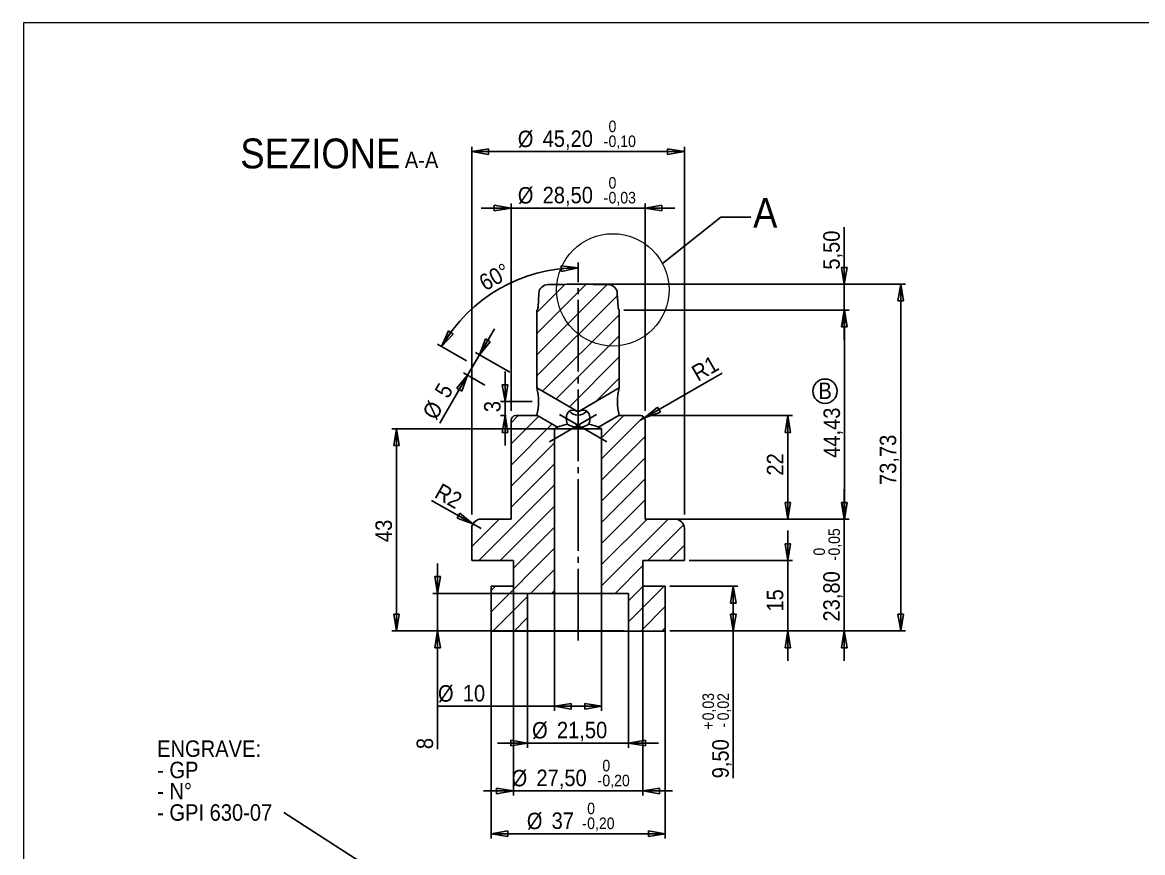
# Model space of a CAD drawing. Header units: millimetres. Extents: x 0 to 419, y -1760 to 297.
# Drawn here: x 0 to 238.1, y 120.2 to 296.8 of the extents above; entities that cross this region are included whole.
import ezdxf

# ---------------------------------------------------------------- set-up
doc = ezdxf.new("R2010")
doc.units = ezdxf.units.MM
doc.header["$PDSIZE"] = -1
doc.linetypes.add('SLD-Centro', pattern=[19.05, 15.24, -1.27, 1.27, -1.27])
doc.linetypes.add('SLD-Solido', pattern=[0])
for name, color, linetype in [('A', 1, 'SLD-Centro'), ('Q', 2, 'SLD-Solido'), ('S', 4, 'SLD-Solido')]:
    doc.layers.add(name, color=color, linetype=linetype)
doc.layers.add('D', color=3, linetype='SLD-Solido', lineweight=25)
doc.styles.add('SLDTEXTSTYLE0', font='GOTHIC.TTF', dxfattribs={"width": 0.913})
doc.styles.get("Standard").update_dxf_attribs({"font": 'GOTHIC.TTF'})
doc.dimstyles.new('SLDDIMSTYLE0', dxfattribs={"dimtxt": 0.18, "dimasz": 0.762, "dimexe": 0, "dimexo": 0.0625, "dimgap": 0, "dimtad": 0, "dimtih": 1, "dimtoh": 1, "dimdec": 0, "dimrnd": 1e-09, "dimzin": 0, "dimdsep": 46, "dimtxsty": 'Standard', "dimblk1": 'DOT', "dimblk2": 'DOT', "dimsah": 1, "dimcen": 0.09, "dimadec": 0, "dimazin": 0, "dimtfac": 0.762, "dimtdec": 0, "dimtofl": 0, "dimtmove": 0, "dimatfit": 3, "dimldrblk": 'DOT', "dimfxl": 0, "dimfrac": 2, "dimtolj": 1, "dimtzin": 0, "dimarcsym": 0})
doc.dimstyles.new('SLDDIMSTYLE1', dxfattribs={"dimtxt": 3.5, "dimasz": 3.556, "dimexe": 0, "dimexo": 0.0625, "dimgap": 0.875, "dimtad": 1, "dimrnd": 1e-09, "dimzin": 12, "dimdsep": 46, "dimtxsty": 'SLDTEXTSTYLE0', "dimblk1": 'CLOSED', "dimblk2": 'CLOSED', "dimsah": 1, "dimcen": 0.09, "dimadec": 0, "dimazin": 3, "dimtfac": 1, "dimtofl": 0, "dimtmove": 0, "dimatfit": 3, "dimldrblk": 'CLOSED', "dimfxl": 0, "dimfrac": 2, "dimtolj": 1, "dimtzin": 12, "dimarcsym": 0})
doc.dimstyles.new('SLDDIMSTYLE10', dxfattribs={"dimtxt": 3.5, "dimasz": 3.556, "dimexe": 0, "dimexo": 0.0625, "dimgap": 0.875, "dimtad": 1, "dimrnd": 1e-09, "dimzin": 12, "dimdsep": 46, "dimtxsty": 'SLDTEXTSTYLE0', "dimblk1": 'CLOSED', "dimblk2": 'CLOSED', "dimsah": 1, "dimcen": 0, "dimadec": 0, "dimazin": 3, "dimtfac": 1, "dimtofl": 0, "dimtmove": 0, "dimatfit": 3, "dimldrblk": 'CLOSED', "dimfxl": 0, "dimfrac": 2, "dimtolj": 1, "dimtzin": 12, "dimarcsym": 0})
doc.dimstyles.new('SLDDIMSTYLE11', dxfattribs={"dimtxt": 0.18, "dimasz": 3.556, "dimexe": 0, "dimexo": 0.0625, "dimgap": 0, "dimtad": 0, "dimtih": 1, "dimtoh": 1, "dimdec": 0, "dimrnd": 1e-09, "dimzin": 0, "dimdsep": 46, "dimtxsty": 'Standard', "dimblk1": 'NONE', "dimblk2": 'NONE', "dimsah": 1, "dimcen": 0.09, "dimadec": 0, "dimazin": 0, "dimtfac": 3.556, "dimtdec": 0, "dimtofl": 0, "dimtmove": 0, "dimatfit": 3, "dimldrblk": 'NONE', "dimfxl": 0, "dimfrac": 2, "dimtolj": 1, "dimtzin": 0, "dimarcsym": 0})
doc.dimstyles.new('SLDDIMSTYLE13', dxfattribs={"dimtxt": 3.5, "dimasz": 3.556, "dimexe": 0, "dimexo": 0.0625, "dimgap": 0.875, "dimtad": 1, "dimlfac": 0.2, "dimrnd": 1e-09, "dimzin": 12, "dimdsep": 46, "dimtxsty": 'SLDTEXTSTYLE0', "dimblk1": 'NONE', "dimblk2": 'NONE', "dimsah": 1, "dimcen": 0, "dimadec": 0, "dimazin": 3, "dimtfac": 1, "dimtofl": 0, "dimtmove": 0, "dimatfit": 3, "dimldrblk": 'NONE', "dimfxl": 0, "dimfrac": 2, "dimtolj": 1, "dimtzin": 12, "dimarcsym": 0})
doc.dimstyles.new('SLDDIMSTYLE2', dxfattribs={"dimtxt": 3.5, "dimasz": 3.556, "dimexe": 0, "dimexo": 0.0625, "dimgap": 0.875, "dimtad": 1, "dimrnd": 1e-09, "dimzin": 12, "dimdsep": 46, "dimtxsty": 'SLDTEXTSTYLE0', "dimblk1": 'CLOSED', "dimblk2": 'CLOSED', "dimsah": 1, "dimcen": 0.09, "dimadec": 0, "dimazin": 3, "dimtfac": 1, "dimtmove": 0, "dimatfit": 0, "dimldrblk": 'CLOSED', "dimfxl": 0, "dimfrac": 2, "dimtolj": 1, "dimtzin": 12, "dimarcsym": 0})
doc.dimstyles.new('SLDDIMSTYLE3', dxfattribs={"dimtxt": 3.5, "dimasz": 3.556, "dimexe": 0, "dimexo": 0.0625, "dimgap": 0.875, "dimtad": 1, "dimrnd": 1e-09, "dimzin": 12, "dimdsep": 46, "dimtxsty": 'SLDTEXTSTYLE0', "dimblk1": 'CLOSED', "dimblk2": 'CLOSED', "dimsah": 1, "dimcen": 0.09, "dimadec": 0, "dimazin": 3, "dimtol": 1, "dimtp": 0.03, "dimtm": 0.02, "dimtfac": 1, "dimtofl": 0, "dimtmove": 0, "dimatfit": 3, "dimldrblk": 'CLOSED', "dimfxl": 0, "dimfrac": 2, "dimtolj": 1, "dimarcsym": 0})
doc.dimstyles.new('SLDDIMSTYLE4', dxfattribs={"dimtxt": 3.5, "dimasz": 3.556, "dimexe": 0, "dimexo": 0.0625, "dimgap": 0.875, "dimtad": 1, "dimrnd": 1e-09, "dimzin": 12, "dimdsep": 46, "dimtxsty": 'SLDTEXTSTYLE0', "dimblk1": 'CLOSED', "dimblk2": 'CLOSED', "dimsah": 1, "dimcen": 0.09, "dimadec": 0, "dimazin": 3, "dimtol": 1, "dimtm": 0.2, "dimtfac": 1, "dimtofl": 0, "dimtmove": 0, "dimatfit": 3, "dimldrblk": 'CLOSED', "dimfxl": 0, "dimfrac": 2, "dimtolj": 1, "dimarcsym": 0})
doc.dimstyles.new('SLDDIMSTYLE5', dxfattribs={"dimtxt": 3.5, "dimasz": 3.556, "dimexe": 0, "dimexo": 0.0625, "dimgap": 0.875, "dimtad": 1, "dimrnd": 1e-09, "dimzin": 12, "dimdsep": 46, "dimtxsty": 'SLDTEXTSTYLE0', "dimblk1": 'CLOSED', "dimblk2": 'CLOSED', "dimsah": 1, "dimcen": 0.09, "dimadec": 0, "dimazin": 3, "dimtol": 1, "dimtm": 0.2, "dimtfac": 1, "dimtmove": 0, "dimatfit": 0, "dimldrblk": 'CLOSED', "dimfxl": 0, "dimfrac": 2, "dimtolj": 1, "dimarcsym": 0})
doc.dimstyles.new('SLDDIMSTYLE6', dxfattribs={"dimtxt": 3.5, "dimasz": 3.556, "dimexe": 0, "dimexo": 0.0625, "dimgap": 0.875, "dimtad": 1, "dimrnd": 1e-09, "dimzin": 12, "dimdsep": 46, "dimtxsty": 'SLDTEXTSTYLE0', "dimblk1": 'CLOSED', "dimblk2": 'CLOSED', "dimsah": 1, "dimcen": 0.09, "dimadec": 0, "dimazin": 3, "dimtol": 1, "dimtm": 0.1, "dimtfac": 1, "dimtofl": 0, "dimtmove": 0, "dimatfit": 3, "dimldrblk": 'CLOSED', "dimfxl": 0, "dimfrac": 2, "dimtolj": 1, "dimarcsym": 0})
doc.dimstyles.new('SLDDIMSTYLE7', dxfattribs={"dimtxt": 3.5, "dimasz": 3.556, "dimexe": 0, "dimexo": 0.0625, "dimgap": 0.875, "dimtad": 1, "dimrnd": 1e-09, "dimzin": 12, "dimdsep": 46, "dimtxsty": 'SLDTEXTSTYLE0', "dimblk1": 'CLOSED', "dimblk2": 'CLOSED', "dimsah": 1, "dimcen": 0.09, "dimadec": 0, "dimazin": 3, "dimtol": 1, "dimtm": 0.05, "dimtfac": 1, "dimtmove": 0, "dimatfit": 0, "dimldrblk": 'CLOSED', "dimfxl": 0, "dimfrac": 2, "dimtolj": 1, "dimarcsym": 0})
doc.dimstyles.new('SLDDIMSTYLE8', dxfattribs={"dimtxt": 3.5, "dimasz": 3.556, "dimexe": 0, "dimexo": 0.0625, "dimgap": 0.875, "dimtad": 1, "dimdec": 4, "dimzin": 12, "dimdsep": 46, "dimtxsty": 'SLDTEXTSTYLE0', "dimblk1": 'CLOSED', "dimblk2": 'CLOSED', "dimsah": 1, "dimcen": 0.09, "dimazin": 3, "dimtfac": 1, "dimtofl": 0, "dimtmove": 0, "dimatfit": 3, "dimldrblk": 'CLOSED', "dimfxl": 0, "dimfrac": 2, "dimtolj": 1, "dimtzin": 12, "dimarcsym": 0})
doc.dimstyles.new('SLDDIMSTYLE9', dxfattribs={"dimtxt": 3.5, "dimasz": 3.556, "dimexe": 0, "dimexo": 0.0625, "dimgap": 0.875, "dimtad": 1, "dimrnd": 1e-09, "dimzin": 12, "dimdsep": 46, "dimtxsty": 'SLDTEXTSTYLE0', "dimblk1": 'CLOSED', "dimblk2": 'CLOSED', "dimsah": 1, "dimcen": 0.09, "dimadec": 0, "dimazin": 3, "dimtol": 1, "dimtm": 0.03, "dimtfac": 1, "dimtmove": 0, "dimatfit": 0, "dimldrblk": 'CLOSED', "dimfxl": 0, "dimfrac": 2, "dimtolj": 1, "dimarcsym": 0})

# ---------------------------------------------------------------- blocks, each defined once
blk = doc.blocks.new('SW_NOTE_0')
at = {"color": 0}
blk.add_circle((1.28, 2.63), 2.59, dxfattribs=at)
at = {"color": 0, "insert": (1.31, 4.47), "char_height": 3.5, "attachment_point": 2, "style": 'SLDTEXTSTYLE0'}
blk.add_mtext('B', dxfattribs=at)
blk = doc.blocks.new('SW_NOTE_3')
at = {"color": 0, "char_height": 3.5, "attachment_point": 1, "style": 'SLDTEXTSTYLE0'}
for s, insert in [('ENGRAVE:', (-26.91, 15.32)), ('- GP', (-26.91, 10.79)), ('- N°', (-26.91, 6.27)), ('- GPI 630-07', (-26.91, 1.74))]:
    blk.add_mtext(s, dxfattribs=dict(at, insert=insert))
blk = doc.blocks.new('_DOT')
at = {"color": 0, "linetype": 'ByBlock', "lineweight": -2}
blk.add_line((-0.5, 0), (-1, 0), dxfattribs=at)
at = {"color": 0, "linetype": 'ByBlock', "const_width": 0.5}
blk.add_lwpolyline([(-0.25, 0, 1), (0.25, 0, 1)], format="xyb", close=True, dxfattribs=at)
blk = doc.blocks.new('_CLOSED')
at = {"color": 0, "linetype": 'ByBlock', "lineweight": -2}
for p, q in [((-1, 0.166667), (0, 0)), ((-1, 0.166667), (-1, -0.166667)), ((0, 0), (-1, -0.166667)), ((0, 0), (-1, 0))]:
    blk.add_line(p, q, dxfattribs=at)
blk = doc.blocks.new('_D')
at = {"layer": 'Q'}
for p, q in [((119.12, 241.1), (187.72, 241.1)), ((186.72, 241.1), (186.72, 167.37)), ((137.62, 167.37), (187.72, 167.37))]:
    blk.add_line(p, q, dxfattribs=at)
at = {"layer": 'Q', "xscale": 3.556, "yscale": 3.556}
for p, rotation in [((186.72, 241.1), 90.0000000000004), ((186.72, 167.37), 270.0000000000004)]:
    blk.add_blockref('_CLOSED', p, dxfattribs=dict(at, rotation=rotation))
at = {"layer": 'Q', "insert": (182.25, 198.41), "char_height": 3.5, "attachment_point": 1, "rotation": 90, "style": 'SLDTEXTSTYLE0'}
blk.add_mtext('73,73', dxfattribs=at)
blk = doc.blocks.new('_D_1')
at = {"layer": 'Q'}
for p, q in [((174.72, 241.1), (174.72, 253.25)), ((119.12, 241.1), (175.72, 241.1)), ((174.72, 241.1), (174.72, 235.6)), ((127.87, 235.6), (175.72, 235.6)), ((174.72, 235.6), (174.72, 229.25))]:
    blk.add_line(p, q, dxfattribs=at)
at = {"layer": 'Q', "xscale": 3.556, "yscale": 3.556}
for p, rotation in [((174.72, 241.1), 270.0000000000004), ((174.72, 235.6), 90.0000000000004)]:
    blk.add_blockref('_CLOSED', p, dxfattribs=dict(at, rotation=rotation))
at = {"layer": 'Q', "insert": (170.25, 244.2), "char_height": 3.5, "attachment_point": 1, "rotation": 90, "style": 'SLDTEXTSTYLE0'}
blk.add_mtext('5,50', dxfattribs=at)
blk = doc.blocks.new('_D_2')
at = {"layer": 'Q'}
for p, q in [((137.62, 176.87), (152.12, 176.87)), ((151.12, 167.37), (151.12, 176.87)), ((137.62, 167.37), (152.12, 167.37)), ((151.12, 167.37), (151.12, 136.04))]:
    blk.add_line(p, q, dxfattribs=at)
at = {"layer": 'Q', "xscale": 3.556, "yscale": 3.556}
for p, rotation in [((151.12, 176.87, 21.85), 90.0000000000004), ((151.12, 167.37, 21.85), 270.0000000000004)]:
    blk.add_blockref('_CLOSED', p, dxfattribs=dict(at, rotation=rotation))
at = {"layer": 'Q', "attachment_point": 1, "rotation": 90, "style": 'SLDTEXTSTYLE0'}
for s, insert, char_height in [('0,03', (144.57, 148.36), 2.45), ('0,02', (147.74, 148.36), 2.45), ('+', (144.57, 146.38), 2.45), ('-', (147.74, 146.83), 2.45), ('9,50', (146.65, 136.04), 3.5)]:
    blk.add_mtext(s, dxfattribs=dict(at, insert=insert, char_height=char_height))
blk = doc.blocks.new('_D_3')
at = {"layer": 'Q'}
for p, q in [((122.12, 210.37), (78.52, 210.37)), ((79.52, 210.37), (79.52, 167.37)), ((117.12, 167.37), (78.52, 167.37))]:
    blk.add_line(p, q, dxfattribs=at)
at = {"layer": 'Q', "xscale": 3.556, "yscale": 3.556}
for p, rotation in [((79.52, 210.37, 21.85), 90.0000000000004), ((79.52, 167.37, 21.85), 270.0000000000004)]:
    blk.add_blockref('_CLOSED', p, dxfattribs=dict(at, rotation=rotation))
at = {"layer": 'Q', "insert": (75.05, 186.28), "char_height": 3.5, "attachment_point": 1, "rotation": 90, "style": 'SLDTEXTSTYLE0'}
blk.add_mtext('43', dxfattribs=at)
blk = doc.blocks.new('_D_4')
at = {"layer": 'Q'}
for p, q in [((99.62, 175.87), (99.62, 123.26)), ((136.62, 175.87), (136.62, 123.26)), ((99.62, 124.26), (136.62, 124.26))]:
    blk.add_line(p, q, dxfattribs=at)
at = {"layer": 'Q', "xscale": 3.556, "yscale": 3.556, "rotation": 180.0000000000004}
blk.add_blockref('_CLOSED', (99.62, 124.26, 21.65), dxfattribs=at)
at = {"layer": 'Q', "xscale": 3.556, "yscale": 3.556}
blk.add_blockref('_CLOSED', (136.62, 124.26, 21.65), dxfattribs=at)
at = {"layer": 'Q', "attachment_point": 1, "style": 'SLDTEXTSTYLE0'}
for s, insert, char_height in [('%%c', (107.23, 128.73), 3.5), ('37', (112.5, 128.78), 3.5), ('0', (120.06, 130.86), 2.45), ('-', (118.97, 127.7), 2.45), ('0,20', (120.06, 127.7), 2.45)]:
    blk.add_mtext(s, dxfattribs=dict(at, insert=insert, char_height=char_height))
blk = doc.blocks.new('_D_5')
at = {"layer": 'Q'}
for p, q in [((104.37, 181.37), (104.37, 132.37)), ((131.87, 181.37), (131.87, 132.37)), ((104.37, 133.37), (98.02, 133.37)), ((104.37, 133.37), (131.87, 133.37)), ((131.87, 133.37), (138.22, 133.37))]:
    blk.add_line(p, q, dxfattribs=at)
at = {"layer": 'Q', "xscale": 3.556, "yscale": 3.556}
blk.add_blockref('_CLOSED', (104.37, 133.37, 21.65), dxfattribs=at)
at = {"layer": 'Q', "xscale": 3.556, "yscale": 3.556, "rotation": 180.0000000000004}
blk.add_blockref('_CLOSED', (131.87, 133.37, 21.65), dxfattribs=at)
at = {"layer": 'Q', "attachment_point": 1, "style": 'SLDTEXTSTYLE0'}
for s, insert, char_height in [('0', (123.29, 139.97), 2.45), ('%%c', (103.99, 137.84), 3.5), ('27,50', (109.27, 137.89), 3.5), ('0,20', (123.29, 136.81), 2.45), ('-', (122.2, 136.81), 2.45)]:
    blk.add_mtext(s, dxfattribs=dict(at, insert=insert, char_height=char_height))
blk = doc.blocks.new('_D_6')
at = {"layer": 'Q'}
for p, q in [((95.52, 192.17), (95.52, 270.3)), ((95.52, 269.3), (140.72, 269.3)), ((140.72, 192.17), (140.72, 270.3))]:
    blk.add_line(p, q, dxfattribs=at)
at = {"layer": 'Q', "xscale": 3.556, "yscale": 3.556, "rotation": 180.0000000000004}
blk.add_blockref('_CLOSED', (95.52, 269.3, 21.65), dxfattribs=at)
at = {"layer": 'Q', "xscale": 3.556, "yscale": 3.556}
blk.add_blockref('_CLOSED', (140.72, 269.3, 21.65), dxfattribs=at)
at = {"layer": 'Q', "attachment_point": 1, "style": 'SLDTEXTSTYLE0'}
for s, insert, char_height in [('%%c', (105.31, 273.77), 3.5), ('45,20', (110.59, 273.82), 3.5), ('0', (124.6, 275.9), 2.45), ('0,10', (124.6, 272.74), 2.45), ('-', (123.52, 272.74), 2.45)]:
    blk.add_mtext(s, dxfattribs=dict(at, insert=insert, char_height=char_height))
blk = doc.blocks.new('_D_7')
at = {"layer": 'Q'}
for p, q in [((113.12, 209.37), (113.12, 150.37)), ((123.12, 209.37), (123.12, 150.37)), ((113.12, 151.37), (88.34, 151.37)), ((113.12, 151.37), (123.12, 151.37))]:
    blk.add_line(p, q, dxfattribs=at)
at = {"layer": 'Q', "xscale": 3.556, "yscale": 3.556, "rotation": 180.0000000000004}
blk.add_blockref('_CLOSED', (113.12, 151.37, 21.65), dxfattribs=at)
at = {"layer": 'Q', "xscale": 3.556, "yscale": 3.556}
blk.add_blockref('_CLOSED', (123.12, 151.37, 21.65), dxfattribs=at)
at = {"layer": 'Q', "char_height": 3.5, "attachment_point": 1, "style": 'SLDTEXTSTYLE0'}
for s, insert in [('%%c', (88.34, 155.84)), ('10', (93.62, 155.89))]:
    blk.add_mtext(s, dxfattribs=dict(at, insert=insert))
blk = doc.blocks.new('_D_8')
at = {"layer": 'Q'}
for p, q in [((174.72, 191.17), (174.72, 197.52)), ((141.72, 191.17), (175.72, 191.17)), ((174.72, 191.17), (174.72, 167.37)), ((137.62, 167.37), (175.72, 167.37)), ((174.72, 167.37), (174.72, 161.02))]:
    blk.add_line(p, q, dxfattribs=at)
at = {"layer": 'Q', "xscale": 3.556, "yscale": 3.556}
for p, rotation in [((174.72, 191.17, 21.85), 270.0000000000004), ((174.72, 167.37, 21.85), 90.0000000000004)]:
    blk.add_blockref('_CLOSED', p, dxfattribs=dict(at, rotation=rotation))
at = {"layer": 'Q', "attachment_point": 1, "rotation": 90, "style": 'SLDTEXTSTYLE0'}
for s, insert, char_height in [('0,05', (171.34, 183.4), 2.45), ('0', (168.17, 183.4), 2.45), ('-', (171.34, 182.31), 2.45), ('23,80', (170.25, 169.38), 3.5)]:
    blk.add_mtext(s, dxfattribs=dict(at, insert=insert, char_height=char_height))
blk = doc.blocks.new('_D_9')
at = {"layer": 'Q'}
for p, q in [((118.12, 243.87), (118.12, 245.61)), ((94.39, 224.82), (88.25, 228.36))]:
    blk.add_line(p, q, dxfattribs=at)
blk.add_arc((118.12, 211.12), 33.5, 90, 150, dxfattribs=at)
at = {"layer": 'Q', "xscale": 3.556, "yscale": 3.556}
for p, rotation in [((118.12, 244.61, 21.85), 3.029877461604625), ((89.11, 227.86, 21.85), 236.9701225383965)]:
    blk.add_blockref('_CLOSED', p, dxfattribs=dict(at, rotation=rotation))
at = {"layer": 'Q', "insert": (96.68, 242.64), "char_height": 3.5, "attachment_point": 1, "rotation": 28.9287, "style": 'SLDTEXTSTYLE0'}
blk.add_mtext('60°', dxfattribs=at)
blk = doc.blocks.new('_D_10')
at = {"layer": 'Q'}
for p, q in [((97.15, 226.11), (100.33, 231.61)), ((103.61, 222.38), (96.29, 226.61)), ((94.65, 221.78), (97.15, 226.11)), ((94.65, 221.78), (88.74, 211.54)), ((98.28, 219.68), (93.79, 222.28))]:
    blk.add_line(p, q, dxfattribs=at)
at = {"layer": 'Q', "xscale": 3.556, "yscale": 3.556}
for p, rotation in [((97.15, 226.11, 21.65), 240.0000000000006), ((94.65, 221.78, 21.65), 60.00000000000068)]:
    blk.add_blockref('_CLOSED', p, dxfattribs=dict(at, rotation=rotation))
at = {"layer": 'Q', "char_height": 3.5, "attachment_point": 1, "rotation": 60, "style": 'SLDTEXTSTYLE0'}
for s, insert in [('5', (87.46, 218.37)), ('%%c', (84.87, 213.77))]:
    blk.add_mtext(s, dxfattribs=dict(at, insert=insert))
blk = doc.blocks.new('_D_11')
at = {"layer": 'Q'}
for p, q in [((162.72, 182.37), (162.72, 188.72)), ((141.72, 182.37), (163.72, 182.37)), ((162.72, 182.37), (162.72, 167.37)), ((137.62, 167.37), (163.72, 167.37)), ((162.72, 167.37), (162.72, 161.02))]:
    blk.add_line(p, q, dxfattribs=at)
at = {"layer": 'Q', "xscale": 3.556, "yscale": 3.556}
for p, rotation in [((162.72, 182.37, 21.85), 270.0000000000004), ((162.72, 167.37, 21.85), 90.0000000000004)]:
    blk.add_blockref('_CLOSED', p, dxfattribs=dict(at, rotation=rotation))
at = {"layer": 'Q', "insert": (158.25, 171.49), "char_height": 3.5, "attachment_point": 1, "rotation": 90, "style": 'SLDTEXTSTYLE0'}
blk.add_mtext('15', dxfattribs=at)
blk = doc.blocks.new('_D_12')
at = {"layer": 'Q'}
for p, q in [((133.37, 213.17), (163.72, 213.17)), ((162.72, 191.17), (162.72, 213.17)), ((133.37, 191.17), (163.72, 191.17))]:
    blk.add_line(p, q, dxfattribs=at)
at = {"layer": 'Q', "xscale": 3.556, "yscale": 3.556}
for p, rotation in [((162.72, 213.17, 21.85), 90.0000000000004), ((162.72, 191.17, 21.85), 270.0000000000004)]:
    blk.add_blockref('_CLOSED', p, dxfattribs=dict(at, rotation=rotation))
at = {"layer": 'Q', "insert": (158.25, 200.42), "char_height": 3.5, "attachment_point": 1, "rotation": 90, "style": 'SLDTEXTSTYLE0'}
blk.add_mtext('22', dxfattribs=at)
blk = doc.blocks.new('_D_13')
at = {"layer": 'Q'}
for p, q in [((127.87, 235.6), (175.77, 235.6)), ((174.77, 235.6), (174.77, 191.17)), ((141.72, 191.17), (175.77, 191.17))]:
    blk.add_line(p, q, dxfattribs=at)
at = {"layer": 'Q', "xscale": 3.556, "yscale": 3.556}
for p, rotation in [((174.77, 235.6, 21.85), 90.0000000000004), ((174.77, 191.17, 21.85), 270.0000000000004)]:
    blk.add_blockref('_CLOSED', p, dxfattribs=dict(at, rotation=rotation))
at = {"layer": 'Q', "insert": (170.3, 204.19), "char_height": 3.5, "attachment_point": 1, "rotation": 90, "style": 'SLDTEXTSTYLE0'}
blk.add_mtext('44,43', dxfattribs=at)
blk = doc.blocks.new('_D_14')
at = {"layer": 'Q'}
for p, q in [((103.87, 257.3), (97.52, 257.3)), ((103.87, 214.17), (103.87, 258.3)), ((103.87, 257.3), (132.37, 257.3)), ((132.37, 214.17), (132.37, 258.3)), ((132.37, 257.3), (138.72, 257.3))]:
    blk.add_line(p, q, dxfattribs=at)
at = {"layer": 'Q', "xscale": 3.556, "yscale": 3.556}
blk.add_blockref('_CLOSED', (103.87, 257.3, 21.65), dxfattribs=at)
at = {"layer": 'Q', "xscale": 3.556, "yscale": 3.556, "rotation": 180.0000000000004}
blk.add_blockref('_CLOSED', (132.37, 257.3, 21.65), dxfattribs=at)
at = {"layer": 'Q', "attachment_point": 1, "style": 'SLDTEXTSTYLE0'}
for s, insert, char_height in [('0', (124.6, 263.9), 2.45), ('%%c', (105.31, 261.77), 3.5), ('28,50', (110.59, 261.82), 3.5), ('0,03', (124.6, 260.74), 2.45), ('-', (123.52, 260.74), 2.45)]:
    blk.add_mtext(s, dxfattribs=dict(at, insert=insert, char_height=char_height))
blk = doc.blocks.new('_D_15')
at = {"layer": 'Q'}
for p, q in [((88.27, 175.37), (88.27, 181.72)), ((122.12, 175.37), (87.27, 175.37)), ((88.27, 167.37), (88.27, 175.37)), ((127.87, 167.37), (87.27, 167.37)), ((88.27, 167.37), (88.27, 142.25))]:
    blk.add_line(p, q, dxfattribs=at)
at = {"layer": 'Q', "xscale": 3.556, "yscale": 3.556}
for p, rotation in [((88.27, 175.37, 21.85), 270.0000000000004), ((88.27, 167.37, 21.85), 90.0000000000004)]:
    blk.add_blockref('_CLOSED', p, dxfattribs=dict(at, rotation=rotation))
at = {"layer": 'Q', "insert": (83.8, 142.25), "char_height": 3.5, "attachment_point": 1, "rotation": 90, "style": 'SLDTEXTSTYLE0'}
blk.add_mtext('8', dxfattribs=at)
blk = doc.blocks.new('_D_16')
at = {"layer": 'Q'}
for p, q in [((102.61, 216.17), (102.61, 222.52)), ((108.37, 216.17), (101.61, 216.17)), ((102.61, 216.17), (102.61, 213.17)), ((102.87, 213.17), (101.61, 213.17)), ((102.61, 213.17), (102.61, 206.82))]:
    blk.add_line(p, q, dxfattribs=at)
at = {"layer": 'Q', "xscale": 3.556, "yscale": 3.556}
for p, rotation in [((102.61, 216.17, 21.85), 270.0000000000004), ((102.61, 213.17, 21.85), 90.0000000000004)]:
    blk.add_blockref('_CLOSED', p, dxfattribs=dict(at, rotation=rotation))
at = {"layer": 'Q', "insert": (98.14, 213.9), "char_height": 3.5, "attachment_point": 1, "rotation": 90, "style": 'SLDTEXTSTYLE0'}
blk.add_mtext('3', dxfattribs=at)
blk = doc.blocks.new('_D_17')
at = {"layer": 'Q'}
for q in [(86.94, 195.14), (97.52, 189.17)]:
    blk.add_line((95.78, 190.15), q, dxfattribs=at)
at = {"layer": 'Q', "xscale": 3.556, "yscale": 3.556, "rotation": 330.5695547029709}
blk.add_blockref('_CLOSED', (95.78, 190.15, 21.75), dxfattribs=at)
at = {"layer": 'Q', "insert": (89.08, 198.94), "char_height": 3.5, "attachment_point": 1, "rotation": 330.5696, "style": 'SLDTEXTSTYLE0'}
blk.add_mtext('R2', dxfattribs=at)
blk = doc.blocks.new('_D_18')
at = {"layer": 'Q'}
for q in [(148.78, 222.22), (131.37, 212.17)]:
    blk.add_line((132.24, 212.67), q, dxfattribs=at)
at = {"layer": 'Q', "xscale": 3.556, "yscale": 3.556, "rotation": 210.0000000000003}
blk.add_blockref('_CLOSED', (132.24, 212.67, 21.75), dxfattribs=at)
at = {"layer": 'Q', "insert": (141.87, 223.35), "char_height": 3.5, "attachment_point": 1, "rotation": 30, "style": 'SLDTEXTSTYLE0'}
blk.add_mtext('R1', dxfattribs=at)
blk = doc.blocks.new('_D_19')
at = {"layer": 'Q'}
for p, q in [((107.37, 174.37), (107.37, 142.54)), ((128.87, 174.37), (128.87, 142.54)), ((107.37, 143.54), (101.02, 143.54)), ((107.37, 143.54), (128.87, 143.54)), ((128.87, 143.54), (135.22, 143.54))]:
    blk.add_line(p, q, dxfattribs=at)
at = {"layer": 'Q', "xscale": 3.556, "yscale": 3.556}
blk.add_blockref('_CLOSED', (107.37, 143.54, 21.65), dxfattribs=at)
at = {"layer": 'Q', "xscale": 3.556, "yscale": 3.556, "rotation": 180.0000000000004}
blk.add_blockref('_CLOSED', (128.87, 143.54, 21.65), dxfattribs=at)
at = {"layer": 'Q', "char_height": 3.5, "attachment_point": 1, "style": 'SLDTEXTSTYLE0'}
for s, insert in [('%%c', (108.35, 148.01)), ('21,50', (113.63, 148.06))]:
    blk.add_mtext(s, dxfattribs=dict(at, insert=insert))
blk = doc.blocks.new('SW_NOTE_4')
at = {"color": 0, "attachment_point": 2, "style": 'SLDTEXTSTYLE0'}
for s, insert, char_height in [('SEZIONE ', (17.66, 8.11), 6.35), ('A-A', (39.18, 5.31), 3.5)]:
    blk.add_mtext(s, dxfattribs=dict(at, insert=insert, char_height=char_height))
blk = doc.blocks.new('_NONE')
blk = doc.blocks.new('_D_21')
at = {"layer": 'Q', "insert": (316.4, 248.05), "char_height": 3.5, "attachment_point": 1, "rotation": 89.3617, "style": 'SLDTEXTSTYLE0'}
blk.add_mtext('R400', dxfattribs=at)

msp = doc.modelspace()

# ---------------------------------------------------------------- hatches: boundary and pattern name
at = {"layer": 'S'}
h = msp.add_hatch(dxfattribs=at)
h.set_pattern_fill('ANSI31', color=256, style=0)
edge = h.paths.add_edge_path(flags=0)
edge.add_line((109.37347, 219.05488), (118.12347, 214.00306))
edge.add_line((118.12347, 214.00306), (126.87347, 219.05488))
edge.add_line((126.87347, 219.05488), (126.87347, 235.59813))
edge.add_arc((127.6221, 236.26111), 1, 183, 221.528197, ccw=False)
edge.add_line((126.62347, 236.20878), (126.46921, 239.15216))
edge.add_arc((124.47195, 239.04749), 2, 3, 89.0860382)
edge.add_arc((118.12347, -158.90187), 400, 89.0860382, 90.9139618)
edge.add_arc((111.77498, 239.04749), 2, 90.9139618, 177)
edge.add_line((109.77772, 239.15216), (109.62347, 236.20878))
edge.add_arc((108.62484, 236.26111), 1, 318.471803, 357, ccw=False)
edge.add_line((109.37347, 235.59813), (109.37347, 219.05488))
h = msp.add_hatch(dxfattribs=at)
h.set_pattern_fill('ANSI31', color=256, style=0)
edge = h.paths.add_edge_path(flags=0)
edge.add_line((113.12347, 175.36813), (113.12347, 210.36813))
edge.add_line((113.12347, 210.36813), (113.77142, 210.74222))
edge.add_line((113.77142, 210.74222), (109.37347, 213.28137))
edge.add_line((109.37347, 213.28137), (109.37347, 213.16813))
edge.add_line((109.37347, 213.16813), (104.87347, 213.16813))
edge.add_arc((104.87347, 212.16813), 1, 90, 180)
edge.add_line((103.87347, 212.16813), (103.87347, 191.16813))
edge.add_line((103.87347, 191.16813), (97.52347, 191.16813))
edge.add_arc((97.52347, 189.16813), 2, 90, 180)
edge.add_line((95.52347, 189.16813), (95.52347, 182.36813))
edge.add_line((95.52347, 182.36813), (104.37347, 182.36813))
edge.add_line((104.37347, 182.36813), (104.37347, 176.86813))
edge.add_line((104.37347, 176.86813), (99.62347, 176.86813))
edge.add_line((99.62347, 176.86813), (99.62347, 167.36813))
edge.add_line((99.62347, 167.36813), (107.37347, 167.36813))
edge.add_line((107.37347, 167.36813), (107.37347, 175.36813))
edge.add_line((107.37347, 175.36813), (113.12347, 175.36813))
h = msp.add_hatch(dxfattribs=at)
h.set_pattern_fill('ANSI31', color=256, style=0)
edge = h.paths.add_edge_path(flags=0)
edge.add_line((126.87347, 213.28137), (122.47552, 210.74222))
edge.add_line((122.47552, 210.74222), (123.12347, 210.36813))
edge.add_line((123.12347, 210.36813), (123.12347, 175.36813))
edge.add_line((123.12347, 175.36813), (128.87347, 175.36813))
edge.add_line((128.87347, 175.36813), (128.87347, 167.36813))
edge.add_line((128.87347, 167.36813), (136.62347, 167.36813))
edge.add_line((136.62347, 167.36813), (136.62347, 176.86813))
edge.add_line((136.62347, 176.86813), (131.87347, 176.86813))
edge.add_line((131.87347, 176.86813), (131.87347, 182.36813))
edge.add_line((131.87347, 182.36813), (140.72347, 182.36813))
edge.add_line((140.72347, 182.36813), (140.72347, 189.16813))
edge.add_arc((138.72347, 189.16813), 2, 0, 90)
edge.add_line((138.72347, 191.16813), (132.37347, 191.16813))
edge.add_line((132.37347, 191.16813), (132.37347, 212.16813))
edge.add_arc((131.37347, 212.16813), 1, 0, 90)
edge.add_line((131.37347, 213.16813), (126.87347, 213.16813))
edge.add_line((126.87347, 213.16813), (126.87347, 213.28137))

# ---------------------------------------------------------------- linework, layer by layer
at = {"color": 179, "linetype": 'SLD-Solido', "lineweight": 18}
for p, q in [((0.27016, 0.58422), (0.27016, 296.78805)), ((0.27016, 296.78805), (419.3351, 296.78805))]:
    msp.add_line(p, q, dxfattribs=at)
at = {"color": 7, "linetype": 'SLD-Solido', "lineweight": 18}
msp.add_circle((125.52039, 239.91254), 11.9478, dxfattribs=at)
at = {"color": 7, "linetype": 'Continuous', "lineweight": 0}
msp.add_point((118.12347, 241.09813), dxfattribs=at)
at = {"layer": 'A'}
for p, q in [((118.12347, 165.36813), (118.12347, 245.7335)), ((122.04227, 213.37883), (112.01792, 207.59127)), ((114.19979, 213.38165), (124.23877, 207.58564))]:
    msp.add_line(p, q, dxfattribs=at)
at = {"layer": 'D'}
for p, q in [((109.62347, 236.20878), (109.77772, 239.15216)), ((126.46921, 239.15216), (126.62347, 236.20878)), ((109.37347, 219.05488), (109.37347, 235.59813)), ((126.87347, 235.59813), (126.87347, 219.05488)), ((118.12347, 214.00306), (109.37347, 219.05488)), ((126.87347, 219.05488), (118.12347, 214.00306)), ((103.87347, 191.16813), (103.87347, 212.16813)), ((104.87347, 213.16813), (109.37347, 213.16813)), ((109.37347, 213.16813), (109.37347, 213.28137)), ((109.37347, 213.28137), (113.77142, 210.74222)), ((122.47552, 210.74222), (126.87347, 213.28137)), ((126.87347, 213.28137), (126.87347, 213.16813)), ((126.87347, 213.16813), (131.37347, 213.16813)), ((132.37347, 212.16813), (132.37347, 191.16813)), ((113.12347, 210.36813), (113.77142, 210.74222)), ((123.12347, 210.36813), (113.12347, 210.36813)), ((113.12347, 175.36813), (113.12347, 210.36813)), ((122.47552, 210.74222), (123.12347, 210.36813)), ((123.12347, 210.36813), (123.12347, 175.36813)), ((97.52347, 191.16813), (103.87347, 191.16813)), ((132.37347, 191.16813), (138.72347, 191.16813)), ((95.52347, 182.36813), (95.52347, 189.16813)), ((140.72347, 189.16813), (140.72347, 182.36813)), ((104.37347, 182.36813), (95.52347, 182.36813)), ((104.37347, 176.86813), (104.37347, 182.36813)), ((140.72347, 182.36813), (131.87347, 182.36813)), ((131.87347, 182.36813), (131.87347, 176.86813)), ((99.62347, 167.36813), (99.62347, 176.86813)), ((99.62347, 176.86813), (104.37347, 176.86813)), ((131.87347, 176.86813), (136.62347, 176.86813)), ((136.62347, 176.86813), (136.62347, 167.36813)), ((107.37347, 167.36813), (107.37347, 175.36813)), ((107.37347, 175.36813), (113.12347, 175.36813)), ((123.12347, 175.36813), (113.12347, 175.36813)), ((123.12347, 175.36813), (128.87347, 175.36813)), ((128.87347, 175.36813), (128.87347, 167.36813)), ((107.37347, 167.36813), (99.62347, 167.36813)), ((128.87347, 167.36813), (107.37347, 167.36813)), ((136.62347, 167.36813), (128.87347, 167.36813))]:
    msp.add_line(p, q, dxfattribs=at)
for centre, radius, start, end in [((111.77498, 239.04749), 2, 90.9139618, 177), ((118.12347, -158.90187), 400, 89.0860382, 90.9139618), ((124.47195, 239.04749), 2, 3, 89.0860382), ((108.62484, 236.26111), 1, 318.471803, 357), ((127.6221, 236.26111), 1, 183, 221.528197), ((97.88995, 216.16813), 11.84079, 345.8892431, 14.1107569), ((138.20851, 216.16813), 11.69686, 165.7119407, 194.2880593), ((104.87347, 212.16813), 1, 90, 180), ((118.12527, 215.74103), 2.46346, 221.6728982, 318.2765737), ((131.37347, 212.16813), 1, 0, 90), ((135.95347, 141.77237), 72.44918, 106.1445925, 107.8288088), ((118.12347, 215.03221), 4.33752, 237.737141, 302.262859), ((99.49065, 139.1443), 75.19685, 72.2019637, 73.824635), ((97.52347, 189.16813), 2, 90, 180), ((138.72347, 189.16813), 2, 0, 90)]:
    msp.add_arc(centre, radius, start, end, dxfattribs=at)
for major_axis, start_param, end_param in [((-1.76777, 3.06186), 5.497787144, 7.455295896), ((1.76777, 3.06186), 5.111074718, 7.068583471)]:
    msp.add_ellipse((118.12347, 211.11631), major_axis=major_axis, ratio=0.577350269, start_param=start_param, end_param=end_param, dxfattribs=at)

# ---------------------------------------------------------------- block references
for name, p in [('SW_NOTE_4', (45.67548, 263.98436)), ('SW_NOTE_0', (169.33709, 215.73343)), ('SW_NOTE_3', (55.54845, 128.78349))]:
    msp.add_blockref(name, p)

# ---------------------------------------------------------------- texts
at = {"color": 7, "linetype": 'SLD-Solido', "lineweight": 18, "insert": (155.33799, 259.45448), "char_height": 6.35, "attachment_point": 1, "style": 'SLDTEXTSTYLE0'}
msp.add_mtext('A', dxfattribs=at)

# ---------------------------------------------------------------- dimensions: what is measured, and where the dimension line sits
at = {"layer": 'Q'}
for base, p1, p2, dimstyle, picture, middle in [((140.72347, 269.29813), (95.52347, 191.16813), (140.72347, 191.16813), 'SLDDIMSTYLE6', '_D_6', (118.12347, 269.29813)), ((132.37347, 257.29813), (103.87347, 213.16813), (132.37347, 213.16813), 'SLDDIMSTYLE9', '_D_14', (118.12347, 257.29813)), ((123.12347, 151.36813), (113.12347, 210.36813), (123.12347, 210.36813), 'SLDDIMSTYLE1', '_D_7', (93.5647, 151.36813)), ((131.87347, 133.36813), (104.37347, 182.36813), (131.87347, 182.36813), 'SLDDIMSTYLE5', '_D_5', (116.80849, 133.36813)), ((136.62347, 124.25951), (99.62347, 176.86813), (136.62347, 176.86813), 'SLDDIMSTYLE4', '_D_4', (116.80849, 124.25951)), ((128.87347, 143.5385), (107.37347, 175.36813), (128.87347, 175.36813), 'SLDDIMSTYLE2', '_D_19', (116.80849, 143.5385))]:
    dim = msp.add_linear_dim(base=base, p1=p1, p2=p2, text='%%c<>', dimstyle=dimstyle, dxfattribs=at)
    dim.commit()
    dim.dimension.update_dxf_attribs({"geometry": picture, "text_midpoint": middle, "dimtype": 160})
for center, mpoint, dimstyle, picture, middle in [((298.44262, -1760.292), (0, 0), 'SLDDIMSTYLE13', '_D_21', (320.87711, 253.56871)), ((131.37347, 212.16813), (132.23949, 212.66813), 'SLDDIMSTYLE10', '_D_18', (146.61918, 220.97025)), ((97.52347, 189.16813), (95.78156, 190.15086), 'SLDDIMSTYLE10', '_D_17', (88.97656, 193.99006))]:
    dim = msp.add_radius_dim(center=center, mpoint=mpoint, dimstyle=dimstyle, dxfattribs=at)
    dim.commit()
    dim.dimension.update_dxf_attribs({"geometry": picture, "text_midpoint": middle, "dimtype": 164})
for base, p1, p2, dimstyle, picture, middle in [((174.72347, 235.59813), (118.12347, 241.09813), (126.87347, 235.59813), 'SLDDIMSTYLE2', '_D_1', (174.72347, 248.7276)), ((186.72347, 167.36813), (118.12347, 241.09813), (136.62347, 167.36813), 'SLDDIMSTYLE1', '_D', (186.72347, 204.23313)), ((174.77347, 191.16813), (126.87347, 235.59813), (140.72347, 191.16813), 'SLDDIMSTYLE1', '_D_13', (174.77347, 210.00398)), ((102.61234, 213.16813), (109.37347, 216.16813), (103.87347, 213.16813), 'SLDDIMSTYLE2', '_D_16', (102.61234, 215.19317)), ((162.72347, 213.16813), (132.37347, 191.16813), (132.37347, 213.16813), 'SLDDIMSTYLE1', '_D_12', (162.72347, 203.01059)), ((79.52347, 167.36813), (123.12347, 210.36813), (118.12347, 167.36813), 'SLDDIMSTYLE1', '_D_3', (79.52347, 188.86813)), ((174.72347, 167.36813), (140.72347, 191.16813), (136.62347, 167.36813), 'SLDDIMSTYLE7', '_D_8', (174.72347, 179.55641)), ((162.72347, 167.36813), (140.72347, 182.36813), (136.62347, 167.36813), 'SLDDIMSTYLE2', '_D_11', (162.72347, 174.0715)), ((88.27347, 175.36813), (128.87347, 167.36813), (123.12347, 175.36813), 'SLDDIMSTYLE2', '_D_15', (88.27347, 143.5385)), ((151.12347, 176.86813), (136.62347, 167.36813), (136.62347, 176.86813), 'SLDDIMSTYLE3', '_D_2', (151.12347, 145.36813))]:
    dim = msp.add_linear_dim(base=base, p1=p1, p2=p2, angle=90, dimstyle=dimstyle, dxfattribs=at)
    dim.commit()
    dim.dimension.update_dxf_attribs({"geometry": picture, "text_midpoint": middle, "dimtype": 160})
dim = msp.add_angular_dim_2l(base=(101.37497, 240.12556), line1=((118.12347, 242.86813), (118.12347, 167.36813)), line2=((95.25815, 224.31761), (118.12347, 211.11631)), dimstyle='SLDDIMSTYLE8', dxfattribs=at)
dim.commit()
dim.dimension.update_dxf_attribs({"geometry": '_D_9', "text_midpoint": (101.92027, 240.43362), "dimtype": 162})
dim = msp.add_linear_dim(base=(97.15181, 226.11105), p1=(97.07222, 220.3835), p2=(99.57222, 224.71363), angle=60, text='%%c<>', dimstyle='SLDDIMSTYLE2', dxfattribs=at)
dim.commit()
dim.dimension.update_dxf_attribs({"geometry": '_D_10', "text_midpoint": (90.70377, 214.94272), "dimtype": 160})

# ---------------------------------------------------------------- leaders
at = {"color": 7, "linetype": 'SLD-Solido', "lineweight": 18, "has_arrowhead": 0}
msp.add_leader([(136.08406, 245.49454), (148.48799, 255.40439), (154.83799, 255.40439)], dimstyle='SLDDIMSTYLE11', dxfattribs=at)
msp.add_leader([(104.67847, 97.14562), (55.54845, 128.78349)], dimstyle='SLDDIMSTYLE0')

doc.saveas('drawing.dxf')
